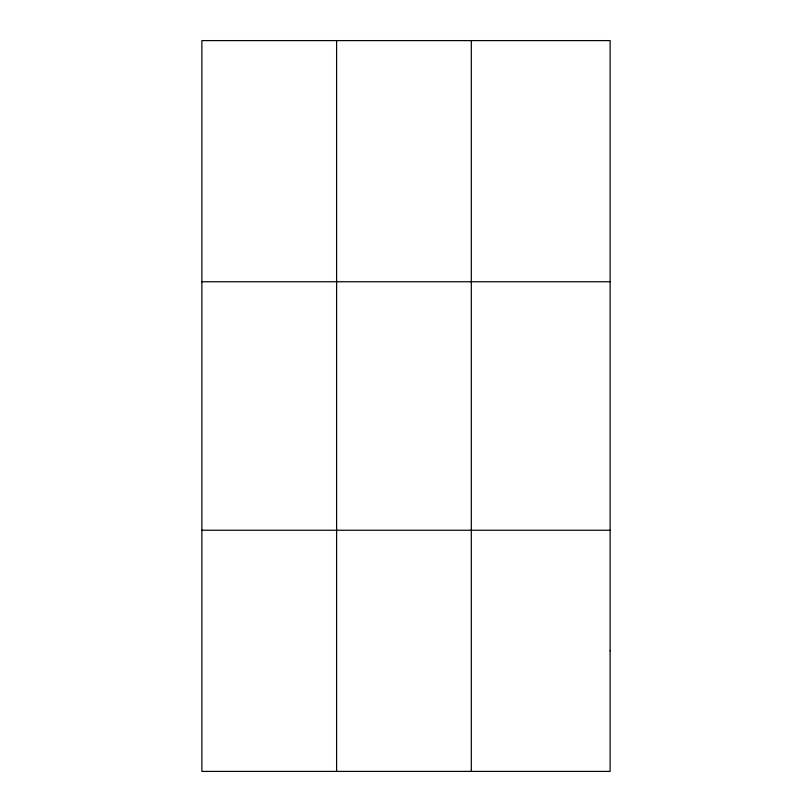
<?xml version="1.0" encoding="UTF-8"?>
<svg xmlns="http://www.w3.org/2000/svg" width="812" height="812" viewBox="0 0 812 812"><rect width="100%" height="100%" fill="white"/><g stroke="black" fill="none" stroke-linecap="round" stroke-linejoin="round"><path stroke-width="1.22" d="M336.604 771.4L336.604 40.6M471.315 771.4L471.315 40.6M201.883 281.764L610.116 281.764M201.883 530.236L610.116 530.236M610.116 650.818L610.116 771.4L201.883 771.4L201.883 40.6L610.116 40.6L610.116 650.818"/></g></svg>
